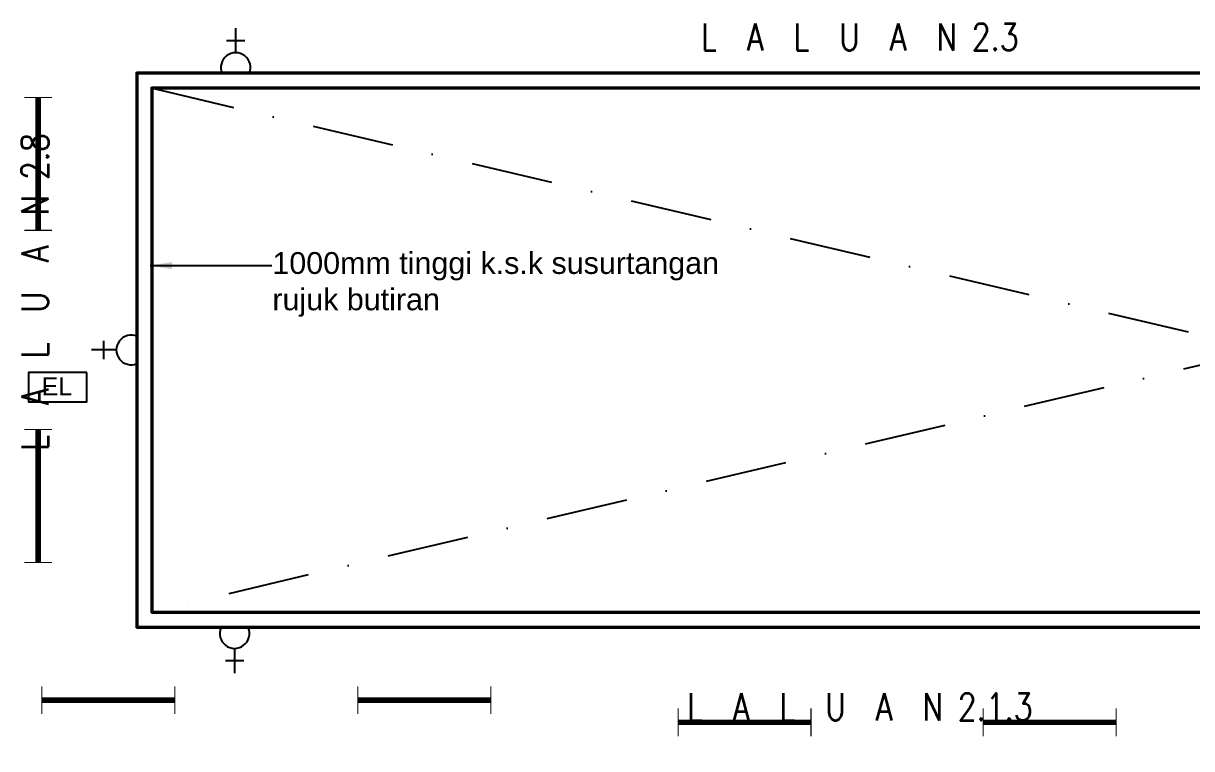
# Model space of a CAD drawing. Header units: inches. Extents: x -106706990 to 300603, y -86718466 to 1728185.
# Drawn here: x 133484 to 144207, y 31601 to 38259 of the extents above; entities that cross this region are included whole.
import ezdxf
from ezdxf.enums import TextEntityAlignment as Align

# ---------------------------------------------------------------- set-up
doc = ezdxf.new("R2010")
doc.units = ezdxf.units.IN
doc.header["$MEASUREMENT"] = 0
doc.linetypes.add('DASHDOT', pattern=[1, 0.5, -0.25, 0, -0.25])
doc.linetypes.add('DASHED2', pattern=[0.375, 0.25, -0.125])
for name, color, linetype in [('A-ARR', 4, 'Continuous'), ('A-GRID', 8, 'Continuous'), ('A-RAIL', 2, 'Continuous'), ('A-ROOMSYM', 3, 'Continuous'), ('A-SPEC', 7, 'Continuous'), ('A-TXTBOMBA', 7, 'Continuous'), ('area', 3, 'Continuous'), ('CO_WALL', 252, 'Continuous'), ('ELECT', 6, 'Continuous'), ('elk_LAMPU', 6, 'Continuous'), ('lamb(new)', 5, 'Continuous')]:
    doc.layers.add(name, color=color, linetype=linetype)
doc.layers.get('area').off()
doc.layers.get('elk_LAMPU').off()
doc.styles.add('arial', font='arial.ttf')
doc.styles.add('ARIAL-SPEC', font='arial.ttf', dxfattribs={"height": 200})
doc.styles.add('ROMANS', font='romans.shx', dxfattribs={"width": 0.75, "height": 200})
doc.styles.add('style1', font='romans.shx', dxfattribs={"height": 750})
doc.dimstyles.new('DIM 100', dxfattribs={"dimtxt": 200, "dimasz": 200, "dimexe": 100, "dimexo": 70, "dimgap": 70, "dimtad": 1, "dimtoh": 1, "dimdec": 0, "dimzin": 0, "dimdsep": 46, "dimtxsty": 'ROMANS', "dimblk": 'ARCHTICK', "dimcen": 0.09, "dimdle": 200, "dimclrd": 4, "dimclre": 4, "dimclrt": 2, "dimadec": 0, "dimazin": 0, "dimtfac": 1, "dimtdec": 0, "dimtmove": 1, "dimatfit": 3, "dimfxl": 1, "dimtzin": 0, "dimarcsym": 0})

# ---------------------------------------------------------------- blocks, each defined once
blk = doc.blocks.new('_ArchTick')
at = {"color": 0, "linetype": 'ByBlock', "const_width": 0.15}
blk.add_lwpolyline([(-0.5, -0.5), (0.5, 0.5)], dxfattribs=at)
blk = doc.blocks.new('YBC 136')
at = {"layer": 'lamb(new)'}
for points, const_width in [([(86612636, -1195077), (86612636, -1195333)], 10.2), ([(86613856, -1195077), (86613856, -1195333)], 10.2), ([(86612636, -1195205), (86613856, -1195205)], 50.8)]:
    blk.add_lwpolyline(points, dxfattribs=dict(at, const_width=const_width))
blk = doc.blocks.new('*U500')
at = {"layer": 'lamb(new)', "rotation": 90}
blk.add_blockref('YBC 136', (-1195205, -86613246, -4), dxfattribs=at)
blk = doc.blocks.new('*U501')
at = {"layer": 'lamb(new)', "color": 0, "linetype": 'ByBlock', "lineweight": -2, "transparency": 16777216}
for p in [(0, 2900), (2100, 2900), (0, 0), (2100, 0)]:
    blk.add_blockref('*U500', p, dxfattribs=at)
blk = doc.blocks.new('*U514')
at = {"layer": 'lamb(new)'}
blk.add_blockref('YBC 136', (-86613246, 1195205, -4), dxfattribs=at)
blk = doc.blocks.new('*U515')
at = {"layer": 'lamb(new)', "color": 0, "linetype": 'ByBlock', "lineweight": -2, "transparency": 16777216}
for p in [(0, 0), (2800, 0)]:
    blk.add_blockref('*U514', p, dxfattribs=at)
blk = doc.blocks.new('Elight')
at = {"layer": 'A-TXTBOMBA', "color": 6}
blk.add_lwpolyline([(86606267, -1196730), (86605731, -1196730), (86605731, -1197001), (86606267, -1197001)], close=True, dxfattribs=at)
at = {"layer": 'A-TXTBOMBA', "color": 6, "style": 'arial'}
blk.add_text('EL', height=164.8, dxfattribs=at).set_placement((86605850, -1196940))
blk = doc.blocks.new('SOCKET(in)')
at = {"layer": 'ELECT', "color": 6}
for p, q in [((86605160, -1198079), (86605160, -1197854)), ((86605076, -1197967), (86605244, -1197967)), ((86605024, -1198269), (86605296, -1198269))]:
    blk.add_line(p, q, dxfattribs=at)
blk.add_arc((86605160, -1198216), 136, 336.9763, 203.0237, dxfattribs=at)

msp = doc.modelspace()

# ---------------------------------------------------------------- linework, layer by layer
at = {"layer": 'A-GRID', "color": 8, "linetype": 'DASHDOT', "ltscale": 1500}
for p, q in [((155082.8, 37659.7), (134673.8, 32859.7)), ((134682.5, 37659.7), (155082.8, 32859.7))]:
    msp.add_line(p, q, dxfattribs=at)
at = {"layer": 'A-RAIL', "color": 8}
for p, q in [((134535.8, 37797.7), (155220.8, 37797.7)), ((134535.8, 32721.7), (134535.8, 37797.7)), ((134661.8, 37671.7), (155094.8, 37671.7)), ((134661.8, 32847.7), (134661.8, 37671.7)), ((134661.8, 32847.7), (155094.8, 32847.7)), ((134535.8, 32721.7), (155220.8, 32721.7))]:
    msp.add_line(p, q, dxfattribs=at)
at = {"layer": 'CO_WALL', "color": 8}
for p, q in [((134523.8, 37809.7), (155232.8, 37809.7)), ((134523.8, 32709.7), (134523.8, 37809.7)), ((134673.8, 37659.7), (155082.8, 37659.7)), ((134673.8, 32859.7), (134673.8, 37659.7)), ((134673.8, 32859.7), (155082.8, 32859.7)), ((134523.8, 32709.7), (155232.8, 32709.7))]:
    msp.add_line(p, q, dxfattribs=at)

# ---------------------------------------------------------------- block references
at = {"layer": 'area'}
msp.add_blockref('Elight', (-86472198.7, 1231784.1), dxfattribs=at)
at = {"layer": 'elk_LAMPU', "color": 0, "linetype": 'DASHED2', "lineweight": 18}
msp.add_blockref('SOCKET(in)', (-86469726.9, 1236069.4), dxfattribs=at)
for p, rotation in [((-1063742.9, -86569899.3), 90), ((86740583.2, -1165559.1), 180)]:
    msp.add_blockref('SOCKET(in)', p, dxfattribs=dict(at, rotation=rotation))
at = {"layer": 'lamb(new)'}
for name, p, rotation in [('YBC 136', (-1061584.9, -86576277.4), 90), ('YBC 136', (-1061584.9, -86579326.2), 90), ('*U501', (134264.3, 32046.3, 4.3), 270)]:
    msp.add_blockref(name, p, dxfattribs=dict(at, rotation=rotation))
msp.add_blockref('*U515', (140103.6, 31842.2, 4.3), dxfattribs=at)

# ---------------------------------------------------------------- texts
at = {"layer": 'A-ROOMSYM', "color": 8, "style": 'style1', "width": 0.8}
for s, p in [('L  A  L  U  A  N 2.3', (141160.9, 38009)), ('L  A  L  U  A  N 2.1.3', (141160.9, 31859.3))]:
    msp.add_text(s, height=250, dxfattribs=at).set_placement(p, align=Align.CENTER)
msp.add_text('L  A  L  U  A  N 2.8', height=250, rotation=90, dxfattribs=at).set_placement((133716, 35793.7), align=Align.CENTER)
at = {"layer": 'A-SPEC', "color": 8, "insert": (135769.9, 35862), "char_height": 200, "width": 4209.062, "attachment_point": 4, "style": 'ARIAL-SPEC'}
msp.add_mtext('1000mm tinggi k.s.k susurtangan rujuk butiran', dxfattribs=at)

# ---------------------------------------------------------------- leaders
at = {"layer": 'A-ARR', "color": 8}
msp.add_leader([(134648, 36035.6), (135763.9, 36035.6)], dimstyle='DIM 100', override={"dimgap": 70, "dimtad": 0, "dimfxl": 200, "dimarcsym": 1}, dxfattribs=at)

doc.saveas('drawing.dxf')
